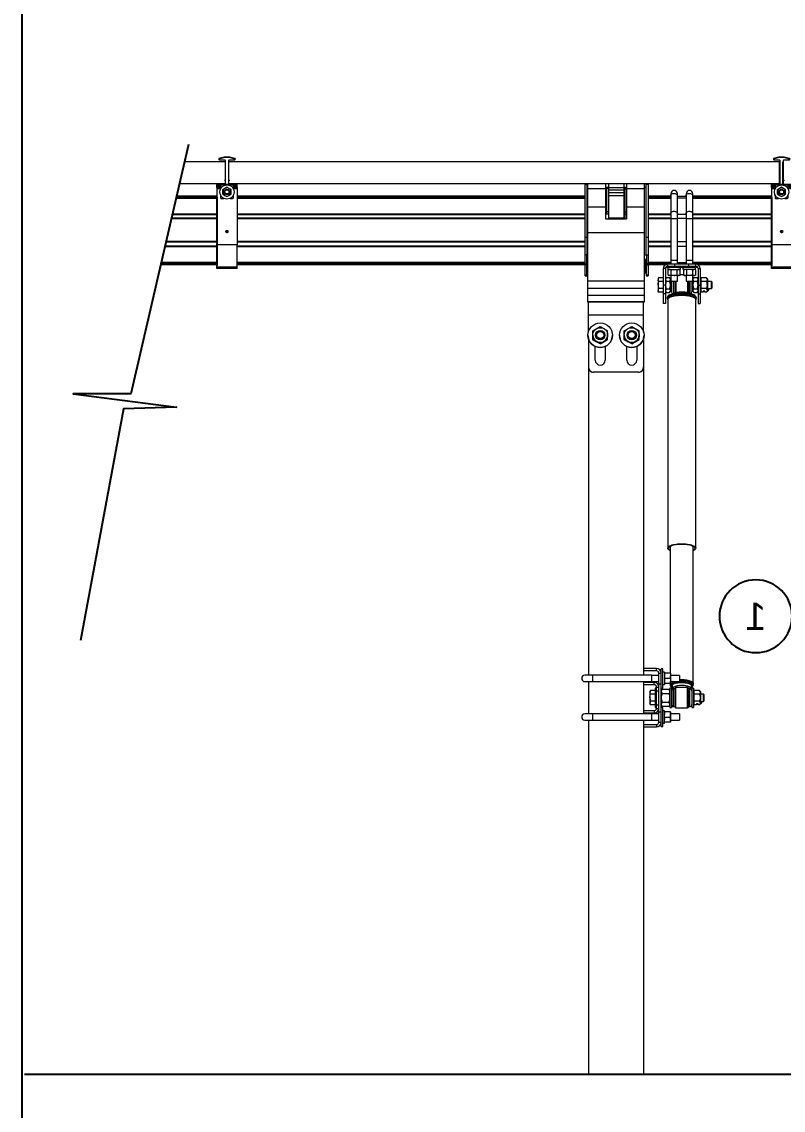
# Model space of a CAD drawing. Header units: feet. Extents: x 0.3 to 98.5, y -18.6 to 31.5.
# Drawn here: x 45.092 to 47.708, y -8.315 to -4.578 of the extents above; entities that cross this region are included whole.
import ezdxf
from ezdxf import colors
from ezdxf.entities.mleader import LeaderData, LeaderLine
from ezdxf.enums import TextEntityAlignment as Align
from ezdxf.math import Vec2, Vec3

# ---------------------------------------------------------------- set-up
doc = ezdxf.new("R2010")
doc.units = ezdxf.units.FT
doc.header["$MEASUREMENT"] = 0
for name, color, linetype in [('ATI CENTER SUPPORT', 7, 'Continuous'), ('DETL-RACK-FADE', 8, 'Continuous'), ('G-ANNO-TEXT', 1, 'Continuous'), ('S-ERTH', 9, 'Continuous')]:
    doc.layers.add(name, color=color, linetype=linetype)
doc.layers.add('G-NPLT', color=67, linetype='Continuous', plot=False)
doc.styles.add('NEI-A', font='arial.ttf')
doc.styles.get("Standard").update_dxf_attribs({"font": 'arial.ttf'})

# ---------------------------------------------------------------- blocks, each defined once
blk = doc.blocks.new('CLAMP')
at = {"color": 3, "linetype": 'Continuous', "lineweight": 15}
for p, q in [((-0.0144, 0.1299), (-0.0144, 0.1287)), ((-0.0048, 0.1326), (-0.0142, 0.1302)), ((-0.0048, 0.1315), (-0.0142, 0.129)), ((-0.0142, 0.1302), (-0.0142, 0.129)), ((-0.0131, 0.1275), (-0.004, 0.1275)), ((-0.0048, 0.1326), (-0.0048, 0.1315)), ((0.0048, 0.1326), (-0.0048, 0.1326)), ((0.0048, 0.1315), (-0.0048, 0.1315)), ((-0.0032, 0.1267), (-0.0032, 0.091)), ((0.0032, 0.1242), (0.0032, 0.1267)), ((0.0032, 0.091), (0.0032, 0.1242)), ((0.004, 0.1275), (0.0131, 0.1275)), ((0.0048, 0.1326), (0.0048, 0.1315)), ((0.0142, 0.1302), (0.0048, 0.1326)), ((0.0142, 0.129), (0.0048, 0.1315)), ((0.0142, 0.1302), (0.0142, 0.129)), ((0.0144, 0.1299), (0.0144, 0.1287)), ((-0.0182, 0.0808), (-0.0182, 0.0839)), ((-0.0182, 0.0782), (-0.0182, 0.0808)), ((-0.0182, 0.0808), (-0.0117, 0.0808)), ((-0.0182, 0.0782), (-0.0182, 0.0778)), ((-0.0182, 0.0782), (-0.0117, 0.0782)), ((-0.0182, 0.0778), (-0.0182, 0.0758)), ((-0.0117, 0.0778), (-0.0182, 0.0778)), ((-0.0117, 0.0828), (-0.0117, 0.0821)), ((-0.0117, 0.0821), (-0.0117, 0.0755)), ((-0.0072, 0.0839), (-0.0102, 0.0837)), ((-0.0102, 0.0839), (-0.0102, 0.0837)), ((-0.0035, 0.0851), (-0.0049, 0.0851)), ((-0.0035, 0.0851), (-0.0049, 0.0851)), ((-0.0049, 0.0848), (-0.0041, 0.0848)), ((-0.0041, 0.0841), (-0.0049, 0.084)), ((-0.0041, 0.0848), (-0.0041, 0.0841)), ((-0.0032, 0.0921), (-0.0037, 0.0916)), ((-0.0037, 0.0916), (-0.0037, 0.0905)), ((-0.0037, 0.0916), (-0.0037, 0.0916)), ((-0.0032, 0.091), (-0.0037, 0.0905)), ((-0.0037, 0.0905), (-0.0032, 0.09)), ((0, 0.0787), (-0.0036, 0.0766)), ((-0.0032, 0.09), (-0.0032, 0.0851)), ((0.0036, 0.0766), (0, 0.0787)), ((0.0032, 0.0921), (0.0037, 0.0916)), ((0.0032, 0.091), (0.0037, 0.0905)), ((0.0037, 0.0905), (0.0032, 0.09)), ((0.0032, 0.0839), (0.0032, 0.09)), ((0.0037, 0.0916), (0.0037, 0.0905)), ((0.0037, 0.0916), (0.0037, 0.0916)), ((0.0102, 0.0837), (0.0072, 0.0839)), ((0.0102, 0.0839), (0.0102, 0.0837)), ((0.0117, 0.0828), (0.0117, 0.0821)), ((0.0117, 0.0755), (0.0117, 0.0821)), ((0.0117, 0.0808), (0.0182, 0.0808)), ((0.0117, 0.0782), (0.0182, 0.0782)), ((0.0182, 0.0778), (0.0117, 0.0778)), ((0.0182, 0.0808), (0.0182, 0.0839)), ((0.0182, 0.0782), (0.0182, 0.0808)), ((0.0182, 0.0782), (0.0182, 0.0778)), ((0.0182, 0.0778), (0.0182, 0.0758)), ((-0.0182, 0.0758), (-0.0182, -0.0236)), ((-0.0117, 0.0758), (-0.0182, 0.0758)), ((-0.0117, 0.0652), (-0.0117, 0.0605)), ((-0.0101, 0.0589), (-0.0056, 0.0589)), ((-0.0036, 0.0766), (-0.0072, 0.0745)), ((-0.0072, 0.0704), (-0.0072, 0.0745)), ((-0.0072, 0.0662), (-0.0072, 0.0704)), ((-0.0072, 0.0662), (-0.0036, 0.0642)), ((-0.0036, 0.0642), (0, 0.0621)), ((0, 0.0621), (0.0036, 0.0642)), ((0.0072, 0.0745), (0.0036, 0.0766)), ((0.0036, 0.0642), (0.0072, 0.0662)), ((0.0056, 0.0589), (0.0101, 0.0589)), ((0.0072, 0.0704), (0.0072, 0.0745)), ((0.0072, 0.0662), (0.0072, 0.0704)), ((0.0182, 0.0758), (0.0117, 0.0758)), ((0.0117, 0.0605), (0.0117, 0.0652)), ((0.0182, 0.0758), (0.0182, -0.0236)), ((0.0182, -0.0236), (-0.0182, -0.0236)), ((-0.0182, -0.0633), (-0.0182, -0.0236)), ((0.0182, -0.0633), (0.0182, -0.0236)), ((0.0182, -0.0633), (-0.0182, -0.0633)), ((-0.0182, -0.0657), (-0.0182, -0.0633)), ((0.0182, -0.0657), (-0.0182, -0.0657)), ((0.0182, -0.0657), (0.0182, -0.0633))]:
    blk.add_line(p, q, dxfattribs=at)
at = {"color": 3}
for p, q in [((-0.0182, 0.0839), (0.0182, 0.0839)), ((-0.0182, 0.0612), (-0.0182, -0.0612))]:
    blk.add_line(p, q, dxfattribs=at)
at = {"color": 3, "linetype": 'Continuous', "lineweight": 15}
for radius in [0.0128, 0.0048, 0.0036]:
    blk.add_circle((0, 0.0704), radius, dxfattribs=at)
at = {"color": 3}
blk.add_circle((0, 0), 0.00147, dxfattribs=at)
at = {"color": 3, "linetype": 'Continuous', "lineweight": 15}
for centre, radius, start, end in [((-0.0141, 0.1299), 0.0003, 104.672, 179.9818), ((-0.0141, 0.1287), 0.0003, 104.672, 179.9818), ((-0.0131, 0.1287), 0.00128, 180.0273, 270.0273), ((-0.004, 0.1267), 0.000799, 0.0273, 90.0273), ((0.004, 0.1267), 0.000799, 89.9727, 179.9727), ((0.0131, 0.1287), 0.00128, 269.9727, 359.9727), ((0.0141, 0.1299), 0.0003, 0.0182, 75.328), ((0.0141, 0.1287), 0.0003, 0.0182, 75.328), ((-0.0103, 0.0829), 0.00139, 133.1103, 183.5333), ((-0.0101, 0.0821), 0.0016, 93.3224, 179.9748), ((-0.0042, 0.0851), 0.00101, 273.3224, 359.9748), ((0, 0.0704), 0.00719, 60, 120), ((0.0101, 0.0821), 0.0016, 0.0252, 86.6776), ((0.0102, 0.0828), 0.00154, 359.0792, 44.4283), ((-0.0101, 0.0605), 0.0016, 180.0273, 270.0273), ((0, 0.0704), 0.00719, 120, 180), ((0, 0.0704), 0.00719, 180, 240), ((0, 0.0704), 0.00719, 240, 300), ((0, 0.0704), 0.00719, 0, 60), ((0, 0.0704), 0.00719, 300, 0), ((0.0101, 0.0605), 0.0016, 269.9727, 359.9727)]:
    blk.add_arc(centre, radius, start, end, dxfattribs=at)
blk.add_ellipse((-0.0042, 0.0859), major_axis=(0, 0.00107), ratio=0.942202, start_param=3.200091, end_param=4.712389, dxfattribs=at)
blk = doc.blocks.new('_TagCircle')
at = {"color": 0, "linetype": 'ByBlock', "lineweight": -2, "transparency": 16777216}
blk.add_circle((0, 0), 0.125, dxfattribs=at)
at = {"color": 0, "transparency": 16777216, "style": 'NEI-A'}
blk.add_attdef('TAGNUMBER', text='', height=0.09375, dxfattribs=at).set_placement((0, -0.046875), align=Align.CENTER)

msp = doc.modelspace()

# ---------------------------------------------------------------- linework, layer by layer
for p, q in [((47.69598, -5.13512), (47.69598, -5.05927)), ((47.708, -5.13512), (47.708, -5.05927))]:
    msp.add_line(p, q)
at = {"color": 5}
for p, q in [((45.76265, -5.18451), (45.62222, -5.18451)), ((45.76265, -5.17871), (45.62356, -5.17871)), ((47.02644, -5.17871), (45.83129, -5.17871)), ((47.02644, -5.18451), (45.83129, -5.18451)), ((47.32161, -5.17871), (47.24354, -5.17871)), ((47.32161, -5.18451), (47.24354, -5.18451)), ((47.66542, -5.17871), (47.3983, -5.17871)), ((47.66542, -5.18451), (47.3983, -5.18451)), ((45.76265, -5.25439), (45.60608, -5.25439)), ((45.76265, -5.24039), (45.60931, -5.24039)), ((47.02644, -5.24039), (45.83129, -5.24039)), ((47.02644, -5.25439), (45.83129, -5.25439)), ((47.32161, -5.24039), (47.24354, -5.24039)), ((47.32161, -5.25439), (47.24354, -5.25439)), ((47.66542, -5.24039), (47.3983, -5.24039)), ((47.66542, -5.25439), (47.3983, -5.25439)), ((45.76265, -5.33342), (45.58783, -5.33342)), ((47.02644, -5.33342), (45.83129, -5.33342)), ((47.32161, -5.33342), (47.24354, -5.33342)), ((47.66542, -5.33342), (47.3983, -5.33342)), ((45.58429, -5.34875), (45.76265, -5.34875)), ((45.83129, -5.34875), (47.02644, -5.34875)), ((47.24354, -5.34875), (47.32161, -5.34875)), ((47.3983, -5.34875), (47.66768, -5.34875)), ((45.57004, -5.41044), (45.76265, -5.41044)), ((45.57138, -5.40464), (45.76265, -5.40464)), ((45.83129, -5.40464), (47.02644, -5.40464)), ((45.83129, -5.41044), (47.02644, -5.41044)), ((47.24354, -5.40464), (47.32161, -5.40464)), ((47.24354, -5.41044), (47.30791, -5.41044)), ((47.3983, -5.40464), (47.66768, -5.40464)), ((47.412, -5.41044), (47.66768, -5.41044))]:
    msp.add_line(p, q, dxfattribs=at)
at = {"color": 7}
msp.add_lwpolyline([(45.66499, -4.99936), (45.46706, -5.85625), (45.26911, -5.85625), (45.62439, -5.90189), (45.44167, -5.90696), (45.29449, -6.70301)], dxfattribs=at)
at = {"color": 8, "linetype": 'Continuous', "lineweight": 15, "flags": 128}
for points in [[(47.32161, -5.17555), (47.3217, -5.17454), (47.32241, -5.17259), (47.32378, -5.17082), (47.32573, -5.16935), (47.32814, -5.16828), (47.33085, -5.16765), (47.33369, -5.16753), (47.33649, -5.1679), (47.33907, -5.16876), (47.34126, -5.17005), (47.34294, -5.17168), (47.34399, -5.17355), (47.34435, -5.17555)], [(47.37433, -5.17555), (47.37442, -5.17454), (47.37513, -5.17259), (47.3765, -5.17082), (47.37845, -5.16935), (47.38086, -5.16828), (47.38357, -5.16765), (47.38641, -5.16753), (47.38921, -5.1679), (47.39179, -5.16876), (47.39399, -5.17005), (47.39566, -5.17168), (47.39671, -5.17355), (47.39707, -5.17555)], [(47.32161, -5.23692), (47.3217, -5.23591), (47.32241, -5.23396), (47.32378, -5.2322), (47.32573, -5.23073), (47.32814, -5.22965), (47.33085, -5.22902), (47.33369, -5.2289), (47.33649, -5.22928), (47.33907, -5.23013), (47.34126, -5.23142), (47.34294, -5.23305), (47.34399, -5.23492), (47.34435, -5.23692)], [(47.37433, -5.23692), (47.37442, -5.23591), (47.37513, -5.23396), (47.3765, -5.2322), (47.37845, -5.23073), (47.38086, -5.22965), (47.38357, -5.22902), (47.38641, -5.2289), (47.38921, -5.22928), (47.39179, -5.23013), (47.39399, -5.23142), (47.39566, -5.23305), (47.39671, -5.23492), (47.39707, -5.23692)], [(47.30984, -5.52601), (47.30992, -5.52521), (47.31059, -5.52342), (47.31192, -5.52166), (47.31389, -5.51996), (47.31647, -5.51835), (47.31964, -5.51684), (47.32334, -5.51545), (47.32752, -5.51421), (47.33214, -5.51314), (47.33712, -5.51223), (47.34241, -5.51152), (47.34792, -5.511), (47.35359, -5.51069), (47.35934, -5.51058), (47.36508, -5.51069), (47.37075, -5.511), (47.37627, -5.51152), (47.38155, -5.51223), (47.38654, -5.51314), (47.39115, -5.51421), (47.39534, -5.51545), (47.39904, -5.51684), (47.4022, -5.51835), (47.40479, -5.51996), (47.40676, -5.52166), (47.40808, -5.52342), (47.40875, -5.52521), (47.40883, -5.52611)], [(47.30984, -5.53001), (47.30992, -5.52921), (47.31059, -5.52742), (47.31192, -5.52566), (47.31389, -5.52396), (47.31647, -5.52235), (47.31964, -5.52084), (47.32334, -5.51946), (47.32752, -5.51822), (47.33214, -5.51714), (47.33712, -5.51623), (47.34241, -5.51552), (47.34792, -5.515), (47.35359, -5.51469), (47.35934, -5.51458), (47.36508, -5.51469), (47.37075, -5.515), (47.37627, -5.51552), (47.38155, -5.51623), (47.38654, -5.51714), (47.39115, -5.51822), (47.39534, -5.51946), (47.39904, -5.52084), (47.4022, -5.52235), (47.40479, -5.52396), (47.40676, -5.52566), (47.40808, -5.52742), (47.40875, -5.52921), (47.40883, -5.53011)], [(47.32018, -6.85594), (47.32051, -6.85434), (47.32151, -6.85276), (47.32316, -6.85124), (47.32542, -6.8498), (47.32827, -6.84846), (47.33165, -6.84725), (47.3355, -6.84619), (47.33976, -6.8453), (47.34435, -6.84459), (47.3492, -6.84407), (47.35423, -6.84376), (47.35934, -6.84365), (47.36445, -6.84376), (47.36947, -6.84407), (47.37432, -6.84459), (47.37892, -6.8453), (47.38318, -6.84619), (47.38703, -6.84725), (47.39041, -6.84846), (47.39325, -6.8498), (47.39552, -6.85124), (47.39716, -6.85276), (47.39816, -6.85434), (47.3985, -6.85588)], [(47.32258, -6.85823), (47.32293, -6.85666), (47.32395, -6.85512), (47.32563, -6.85363), (47.32794, -6.85224), (47.33083, -6.85095), (47.33425, -6.8498), (47.33678, -6.84913)], [(47.32887, -6.86468), (47.32794, -6.86422), (47.32563, -6.86283), (47.32395, -6.86134), (47.32293, -6.8598), (47.32258, -6.85823)], [(47.35168, -6.83989), (47.35423, -6.83976), (47.35934, -6.83965), (47.36445, -6.83976), (47.36947, -6.84007), (47.37432, -6.84059), (47.37892, -6.8413), (47.38318, -6.84219), (47.38703, -6.84325), (47.39041, -6.84446), (47.39325, -6.8458), (47.39552, -6.84724), (47.39716, -6.84876), (47.39816, -6.85034), (47.3985, -6.85194)], [(47.37736, -6.84818), (47.38053, -6.84881), (47.38442, -6.8498), (47.38785, -6.85095), (47.39074, -6.85224), (47.39305, -6.85363), (47.39473, -6.85512), (47.39575, -6.85666), (47.39609, -6.85823), (47.39575, -6.8598), (47.39473, -6.86134), (47.39305, -6.86283), (47.39074, -6.86422), (47.38981, -6.86468)]]:
    msp.add_lwpolyline(points, dxfattribs=at)
at = {"color": 7, "linetype": 'Continuous', "lineweight": 15, "flags": 128}
for points in [[(47.03328, -5.42481), (47.03331, -5.42312), (47.03394, -5.41608), (47.0341, -5.41509), (47.03423, -5.41441), (47.03434, -5.41396), (47.03442, -5.41366), (47.03449, -5.41345), (47.03455, -5.41332), (47.0346, -5.41323), (47.03464, -5.41317), (47.03469, -5.41311), (47.03472, -5.41309), (47.03475, -5.41308), (47.03478, -5.41307), (47.03479, -5.41307)], [(47.23601, -5.41307), (47.23604, -5.41307), (47.23607, -5.41309), (47.23611, -5.41311), (47.23621, -5.41324), (47.23641, -5.41378), (47.23684, -5.41595), (47.23752, -5.42481)], [(47.32265, -5.43047), (47.32013, -5.42916), (47.31748, -5.42866)], [(47.32265, -5.44795), (47.32013, -5.44926), (47.31748, -5.44976)], [(47.32265, -5.43047), (47.32526, -5.4297), (47.33298, -5.42866)], [(47.32265, -5.44795), (47.32526, -5.44872), (47.33298, -5.44976)], [(47.33298, -5.42866), (47.33599, -5.42883), (47.34331, -5.43047)], [(47.33298, -5.44976), (47.33599, -5.4496), (47.34331, -5.44795)], [(47.35364, -5.43047), (47.35112, -5.42916), (47.34847, -5.42866)], [(47.35364, -5.44795), (47.35112, -5.44926), (47.34847, -5.44976)], [(47.36503, -5.43047), (47.36755, -5.42916), (47.3702, -5.42866)], [(47.36503, -5.44795), (47.36755, -5.44926), (47.3702, -5.44976)], [(47.3857, -5.42866), (47.38268, -5.42883), (47.37537, -5.43047)], [(47.3857, -5.44976), (47.38268, -5.4496), (47.37537, -5.44795)], [(47.39603, -5.43047), (47.39341, -5.4297), (47.3857, -5.42866)], [(47.39603, -5.44795), (47.39341, -5.44872), (47.3857, -5.44976)], [(47.39603, -5.43047), (47.39855, -5.42916), (47.4012, -5.42866)], [(47.39603, -5.44795), (47.39855, -5.44926), (47.4012, -5.44976)], [(47.27984, -5.47015), (47.27848, -5.46717), (47.27796, -5.46407)], [(47.27796, -5.48232), (47.27806, -5.47962), (47.27984, -5.47015)], [(47.27984, -5.50666), (47.27848, -5.50368), (47.27796, -5.50057)], [(47.40877, -5.5261), (47.40882, -5.52559), (47.40837, -5.52358), (47.4074, -5.52171), (47.4059, -5.51992), (47.40379, -5.51817), (47.40108, -5.51651), (47.39784, -5.51499), (47.39417, -5.51363), (47.39009, -5.51243), (47.38567, -5.5114), (47.38094, -5.51054), (47.37596, -5.50986), (47.37078, -5.50936), (47.36547, -5.50905), (47.36009, -5.50893), (47.3547, -5.509), (47.34937, -5.50926), (47.34416, -5.5097), (47.33913, -5.51033), (47.33434, -5.51114), (47.32985, -5.51211), (47.32569, -5.51325), (47.32193, -5.51455), (47.31859, -5.516), (47.3157, -5.51762), (47.31331, -5.51942), (47.31146, -5.52144), (47.31041, -5.52332), (47.3099, -5.52523), (47.30991, -5.52596)], [(47.31117, -5.5324), (47.31136, -5.53106), (47.3122, -5.52929), (47.31371, -5.52756), (47.31585, -5.5259), (47.31861, -5.52433), (47.32193, -5.52288), (47.32579, -5.52156), (47.33011, -5.52039), (47.33484, -5.51939), (47.33992, -5.51857), (47.34527, -5.51794), (47.35082, -5.51752), (47.35648, -5.51731), (47.36219, -5.51731), (47.36786, -5.51752), (47.37341, -5.51794), (47.37876, -5.51857), (47.38383, -5.51939), (47.38857, -5.52039), (47.39289, -5.52156), (47.39674, -5.52288), (47.40007, -5.52433), (47.40283, -5.5259), (47.40497, -5.52756), (47.40647, -5.52929), (47.40732, -5.53106), (47.40751, -5.5324)], [(47.33002, -5.51197), (47.33037, -5.51168), (47.33239, -5.51037), (47.33501, -5.50916), (47.33817, -5.50809), (47.34181, -5.50718), (47.34584, -5.50645), (47.35016, -5.50592), (47.3547, -5.50559), (47.35934, -5.50548), (47.36398, -5.50559), (47.36851, -5.50592), (47.37284, -5.50645), (47.37687, -5.50718), (47.38051, -5.50809), (47.38367, -5.50916), (47.38629, -5.51037), (47.38831, -5.51168), (47.38883, -5.51213)], [(47.07931, -5.68411), (47.07356, -5.68081), (47.06729, -5.6772), (47.06652, -5.67676)], [(47.18769, -5.68411), (47.18194, -5.68081), (47.17567, -5.6772), (47.1749, -5.67676)], [(47.32018, -6.3945), (47.31715, -6.393), (47.3147, -6.39138), (47.31287, -6.38968), (47.3117, -6.38793), (47.31119, -6.38614), (47.31136, -6.38435), (47.3122, -6.38258), (47.31371, -6.38086), (47.31585, -6.3792), (47.31861, -6.37763), (47.32193, -6.37617), (47.32579, -6.37485), (47.33011, -6.37368), (47.33484, -6.37268), (47.33992, -6.37186), (47.34527, -6.37124), (47.35082, -6.37082), (47.35648, -6.37061), (47.36219, -6.37061), (47.36786, -6.37082), (47.37341, -6.37124), (47.37876, -6.37186), (47.38383, -6.37268), (47.38857, -6.37368), (47.39289, -6.37485), (47.39674, -6.37617), (47.40007, -6.37763), (47.40283, -6.3792), (47.40497, -6.38086), (47.40647, -6.38258), (47.40732, -6.38435), (47.40749, -6.38614), (47.40698, -6.38793), (47.4058, -6.38968), (47.40398, -6.39138), (47.40152, -6.393), (47.3985, -6.3945)], [(47.32018, -6.39275), (47.31891, -6.39201), (47.31675, -6.39041), (47.31522, -6.38873), (47.31437, -6.387), (47.3142, -6.38526), (47.31471, -6.38352), (47.3159, -6.38182), (47.31775, -6.38017), (47.32023, -6.37861), (47.3233, -6.37716), (47.32692, -6.37583), (47.33103, -6.37466), (47.33556, -6.37365), (47.34046, -6.37282), (47.34565, -6.37219), (47.35104, -6.37177), (47.35656, -6.37155), (47.36212, -6.37155), (47.36764, -6.37177), (47.37303, -6.37219), (47.37821, -6.37282), (47.38311, -6.37365), (47.38765, -6.37466), (47.39176, -6.37583), (47.39538, -6.37716), (47.39845, -6.37861), (47.40092, -6.38017), (47.40277, -6.38182), (47.40396, -6.38352), (47.40447, -6.38526), (47.4043, -6.387), (47.40345, -6.38873), (47.40193, -6.39041), (47.39976, -6.39201), (47.3985, -6.39275)], [(47.30169, -6.81506), (47.30038, -6.81942), (47.29988, -6.82401)], [(47.30169, -6.83295), (47.30038, -6.83731), (47.29988, -6.8419)], [(47.31917, -6.81506), (47.32048, -6.81942), (47.32098, -6.82401)], [(47.31917, -6.83295), (47.32048, -6.83731), (47.32098, -6.8419)], [(47.35168, -6.8376), (47.35423, -6.83747), (47.35934, -6.83736), (47.36445, -6.83747), (47.36947, -6.83778), (47.37432, -6.8383), (47.37892, -6.83901), (47.38318, -6.8399), (47.38703, -6.84096), (47.39041, -6.84217), (47.39325, -6.84351), (47.39552, -6.84495), (47.39716, -6.84647), (47.39816, -6.84805), (47.3985, -6.84965)], [(47.39848, -6.85185), (47.39821, -6.85008), (47.39739, -6.84836), (47.39608, -6.84676), (47.39418, -6.8452), (47.39166, -6.84372), (47.38862, -6.84238), (47.38517, -6.84122), (47.38135, -6.84023), (47.37721, -6.83942), (47.37282, -6.83878), (47.36823, -6.83833), (47.36351, -6.83807), (47.35873, -6.838), (47.35396, -6.83812), (47.35168, -6.83827)], [(47.32018, -6.85594), (47.32031, -6.85722), (47.32097, -6.85899), (47.32212, -6.86062), (47.32382, -6.86219), (47.32615, -6.86371), (47.32904, -6.8651), (47.32914, -6.86514)], [(47.32319, -6.85823), (47.32352, -6.85669), (47.32453, -6.85517), (47.32618, -6.85371), (47.32845, -6.85234), (47.3313, -6.85107), (47.33466, -6.84994), (47.33849, -6.84896), (47.34271, -6.84816), (47.34723, -6.84754), (47.35198, -6.84712), (47.35687, -6.84691), (47.3618, -6.84691), (47.36669, -6.84712), (47.37144, -6.84754), (47.37597, -6.84816), (47.38019, -6.84896), (47.38401, -6.84994), (47.38738, -6.85107), (47.39023, -6.85234), (47.3925, -6.85371), (47.39415, -6.85517), (47.39515, -6.85669), (47.39549, -6.85823), (47.39515, -6.85978), (47.39415, -6.86129), (47.3925, -6.86275), (47.39023, -6.86413), (47.3901, -6.86419)], [(47.32858, -6.86419), (47.32845, -6.86413), (47.32618, -6.86275), (47.32453, -6.86129), (47.32352, -6.85978), (47.32319, -6.85823)], [(47.39306, -6.85823), (47.39271, -6.85672), (47.39169, -6.85525), (47.39001, -6.85383), (47.3877, -6.85251), (47.38482, -6.8513), (47.38142, -6.85023), (47.37757, -6.84933), (47.37334, -6.8486), (47.36884, -6.84808), (47.36414, -6.84776), (47.35934, -6.84765), (47.35454, -6.84776), (47.34984, -6.84808), (47.34533, -6.8486), (47.34111, -6.84933), (47.33726, -6.85023), (47.33386, -6.8513), (47.33097, -6.85251), (47.32867, -6.85383), (47.32699, -6.85525), (47.32596, -6.85672), (47.32562, -6.85823), (47.32596, -6.85974), (47.32619, -6.86017)], [(47.38838, -6.86623), (47.38804, -6.86484), (47.38703, -6.86348), (47.38537, -6.86219), (47.3831, -6.86099), (47.38027, -6.85991), (47.37695, -6.85898), (47.37321, -6.85823), (47.36916, -6.85765), (47.36487, -6.85729), (47.36045, -6.85713), (47.35601, -6.85718), (47.35164, -6.85744), (47.34746, -6.85792), (47.34355, -6.85858), (47.34001, -6.85943), (47.33693, -6.86043), (47.33437, -6.86158), (47.3324, -6.86283), (47.33106, -6.86416), (47.33038, -6.86554), (47.33038, -6.86693), (47.33106, -6.86831), (47.33123, -6.86853)], [(47.38745, -6.86853), (47.38804, -6.86763), (47.38838, -6.86623)], [(47.38956, -6.86509), (47.39134, -6.86433), (47.39393, -6.86285), (47.39605, -6.86115), (47.39742, -6.85948), (47.39822, -6.85775), (47.3985, -6.85597), (47.39848, -6.85585)], [(47.39249, -6.86017), (47.39271, -6.85974), (47.39306, -6.85823)], [(47.25191, -6.88702), (47.25054, -6.88404), (47.25002, -6.88093)], [(47.25002, -6.89919), (47.25012, -6.89649), (47.25191, -6.88702)], [(47.25191, -6.92352), (47.25054, -6.92054), (47.25002, -6.91744)], [(47.30169, -6.96542), (47.30038, -6.96106), (47.29988, -6.95647)], [(47.30169, -6.98331), (47.30038, -6.97895), (47.29988, -6.97437)], [(47.31917, -6.96542), (47.32048, -6.96106), (47.32098, -6.95647)], [(47.31917, -6.98331), (47.32048, -6.97895), (47.32098, -6.97437)]]:
    msp.add_lwpolyline(points, dxfattribs=at)
at = {"color": 7, "linetype": 'Continuous', "lineweight": 15}
for centre, radius in [((47.07931, -5.65461), 0.04215), ((47.07931, -5.65434), 0.02558), ((47.07931, -5.65434), 0.01602), ((47.07931, -5.65417), 0.01546), ((47.07931, -5.65414), 0.01204), ((47.18769, -5.65461), 0.04215), ((47.18769, -5.65434), 0.02558), ((47.18769, -5.65434), 0.01602), ((47.18769, -5.65417), 0.01546), ((47.18769, -5.65414), 0.01204)]:
    msp.add_circle(centre, radius, dxfattribs=at)
for centre, radius, start, end in [((47.33298, -5.16869), 0.01137, 0, 180), ((47.3857, -5.16869), 0.01137, 0, 180), ((47.03465, -5.39871), 0.0014, 81.94835, 168.58586), ((47.03448, -5.40755), 0.00121, 187.52176, 262.78092), ((47.23615, -5.39871), 0.0014, 11.41414, 98.05165), ((47.23631, -5.40755), 0.00121, 277.21908, 352.47824), ((47.31129, -5.42587), 0.0158, 90, 180), ((47.31129, -5.42587), 0.0079, 90, 180), ((47.40738, -5.42587), 0.0158, 0, 90), ((47.40738, -5.42587), 0.0079, 0, 90), ((47.03479, -5.44185), 0.00151, 90, 180), ((47.23601, -5.44185), 0.00151, 0, 90), ((47.31774, -5.43769), 0.00903, 91.63588, 126.90758), ((47.31774, -5.44073), 0.00903, 233.08955, 268.36476), ((47.34873, -5.43769), 0.00903, 91.63765, 126.90893), ((47.34873, -5.44073), 0.00903, 233.0882, 268.36298), ((47.36994, -5.43769), 0.00903, 53.08747, 88.36595), ((47.36994, -5.44073), 0.00903, 271.63342, 306.9154), ((47.40094, -5.43769), 0.00903, 53.08747, 88.36595), ((47.40094, -5.44073), 0.00903, 271.63342, 306.9154), ((47.28955, -5.46433), 0.0116, 146.87221, 178.74288), ((47.32243, -5.48167), 0.04448, 180.83798, 196.75001), ((47.31395, -5.46414), 0.01061, 135.34531, 174.34434), ((47.31264, -5.46266), 0.00926, 182.6703, 227.64082), ((47.33487, -5.48295), 0.03148, 154.71411, 178.85779), ((47.33566, -5.48151), 0.03228, 181.44303, 204.98507), ((47.31032, -5.46414), 0.01061, 5.65566, 44.65469), ((47.31163, -5.46266), 0.00926, 312.35918, 357.3297), ((47.2894, -5.48295), 0.03148, 1.14221, 25.28589), ((47.28861, -5.48151), 0.03228, 335.01493, 358.55697), ((47.40836, -5.46414), 0.01061, 135.34849, 174.33453), ((47.40707, -5.46265), 0.00928, 182.73018, 227.58757), ((47.42927, -5.48295), 0.03148, 154.71155, 178.85652), ((47.43006, -5.48151), 0.03228, 181.44503, 204.9869), ((47.40472, -5.46414), 0.01061, 5.66547, 44.65151), ((47.40601, -5.46265), 0.00928, 312.41243, 357.26982), ((47.38381, -5.48295), 0.03148, 1.14348, 25.28845), ((47.38301, -5.48151), 0.03228, 335.0131, 358.55497), ((47.43908, -5.46494), 0.00843, 5.88439, 55.52288), ((47.43851, -5.46287), 0.00903, 306.22381, 352.36986), ((47.42221, -5.4832), 0.02527, 1.9923, 31.08194), ((47.42245, -5.48152), 0.02502, 328.77286, 358.15318), ((47.28955, -5.50083), 0.0116, 146.87221, 178.74288), ((47.31395, -5.5026), 0.01061, 135.34583, 174.34382), ((47.31264, -5.50112), 0.00926, 182.6707, 227.63965), ((47.31612, -5.53047), 0.00623, 175.29602, 217.32517), ((47.31032, -5.5026), 0.01061, 5.65618, 44.65417), ((47.31163, -5.50112), 0.00926, 312.36035, 357.3293), ((47.33148, -5.50575), 0.00723, 180, 247.66491), ((47.3872, -5.50575), 0.00723, 292.20971, 0), ((47.40836, -5.5026), 0.01061, 135.34901, 174.33402), ((47.40707, -5.50111), 0.00928, 182.73057, 227.5864), ((47.40256, -5.53048), 0.00623, 322.62911, 3.4146), ((47.40472, -5.5026), 0.01061, 5.66598, 44.65099), ((47.40601, -5.50111), 0.00928, 312.4136, 357.26943), ((47.43908, -5.50144), 0.00843, 5.88439, 55.52288), ((47.43851, -5.49937), 0.00903, 306.22381, 352.36986), ((47.44746, -5.49726), 0.00476, 269.95257, 3.9627), ((47.44746, -5.49726), 0.00101, 269.78567, 3.79415), ((47.07931, -5.65466), 0.04215, 180.00046, 270.00138), ((47.07931, -5.65493), 0.04214, 179.99965, 195.0474), ((47.07931, -5.65498), 0.04214, 179.99965, 195.0474), ((47.07931, -5.65435), 0.02558, 179.99964, 240.00219), ((49.2579, -1.88245), 4.38166, 239.79841, 239.99171), ((47.07931, -5.65435), 0.02558, 240.00053, 299.99947), ((47.07931, -5.65466), 0.04215, 269.99885, 359.9993), ((44.94799, -1.96178), 4.28932, 299.79448, 299.99153), ((47.07931, -5.65435), 0.02558, 299.99781, 0.00036), ((44.95086, -1.96893), 4.2817, 300.00603, 300.20385), ((47.18769, -5.65466), 0.04215, 180.00185, 359.99855), ((47.18769, -5.65435), 0.02558, 180.00127, 240.00056), ((49.36628, -1.88245), 4.38166, 239.79841, 239.99171), ((47.18769, -5.65435), 0.02558, 240.00125, 299.99875), ((45.00288, -1.86872), 4.39666, 299.79688, 299.98912), ((47.18769, -5.65435), 0.02558, 299.99944, 359.99873), ((45.03278, -1.92329), 4.33445, 300.00723, 300.20265), ((47.1877, -5.65493), 0.04214, 344.9526, 0.00035), ((47.1877, -5.65498), 0.04214, 344.9526, 0.00035), ((47.07931, -5.74), 0.01707, 180.00242, 359.99758), ((47.18769, -5.74), 0.01707, 180.0013, 359.9987), ((47.05667, -5.76356), 0.01806, 180.00049, 270.00058), ((47.05667, -5.76372), 0.01806, 180.00085, 270.00023), ((47.21033, -5.76356), 0.01806, 269.99798, 359.99951), ((47.21033, -5.76372), 0.01806, 269.99834, 359.99915), ((47.27281, -6.81479), 0.0158, 0, 90), ((47.02654, -6.83295), 0.01084, 90, 270), ((47.27281, -6.81479), 0.0079, 0, 90), ((47.32425, -6.82374), 0.02437, 180.62031, 202.20668), ((47.29661, -6.82374), 0.02437, 337.79332, 359.37969), ((47.26162, -6.88119), 0.0116, 146.87276, 178.74278), ((47.26491, -6.86272), 0.0158, 0, 90), ((47.26491, -6.86272), 0.0079, 0, 90), ((47.30037, -6.87821), 0.01182, 133.57754, 174.28019), ((47.32425, -6.84164), 0.02437, 180.62034, 202.20665), ((47.30724, -6.87821), 0.01182, 5.72507, 46.4172), ((47.29661, -6.84164), 0.02437, 337.79335, 359.37966), ((47.33233, -6.85602), 0.0134, 111.45286, 147.95887), ((47.33031, -6.85397), 0.01154, 115.456, 143.96967), ((47.33148, -6.87575), 0.00723, 90, 180), ((47.33899, -6.86689), 0.00241, 90, 180), ((47.35946, -6.9513), 0.10466, 80.15239, 102.51917), ((47.37969, -6.86689), 0.00241, 0, 90), ((47.3872, -6.87575), 0.00723, 0, 90), ((47.41556, -6.8818), 0.00843, 5.89946, 55.5134), ((47.2945, -6.89853), 0.04448, 180.83803, 196.75004), ((47.26162, -6.91769), 0.0116, 146.87252, 178.74286), ((47.29914, -6.87646), 0.01055, 183.14478, 228.99749), ((47.32332, -6.89985), 0.03471, 153.60486, 178.90193), ((47.32456, -6.89821), 0.03597, 181.54598, 205.94719), ((47.30847, -6.87646), 0.01055, 311.00251, 356.85522), ((47.2843, -6.89985), 0.03471, 1.09807, 26.39514), ((47.28305, -6.89821), 0.03597, 334.05281, 358.45402), ((47.415, -6.87973), 0.00903, 306.22819, 352.35895), ((47.3987, -6.90006), 0.02527, 1.99429, 31.08379), ((47.39893, -6.89837), 0.02504, 328.77688, 358.1451), ((47.41556, -6.9183), 0.00843, 5.8993, 55.5138), ((47.26491, -6.93565), 0.0079, 270, 0), ((47.26491, -6.93565), 0.0158, 270, 0), ((47.30037, -6.92251), 0.01182, 133.57721, 174.28052), ((47.29914, -6.92076), 0.01055, 183.14469, 228.99775), ((47.32425, -6.95673), 0.02437, 157.79335, 179.37966), ((47.30724, -6.92252), 0.01182, 5.72474, 46.41753), ((47.30847, -6.92076), 0.01055, 311.00225, 356.85531), ((47.29661, -6.95673), 0.02437, 0.62034, 22.20665), ((47.33148, -6.92262), 0.00723, 180, 270), ((47.33899, -6.93148), 0.00241, 180, 270), ((47.37969, -6.93148), 0.00241, 270, 0), ((47.3872, -6.92262), 0.00723, 270, 0), ((47.415, -6.91624), 0.00903, 306.22804, 352.3591), ((47.42395, -6.91412), 0.00476, 269.95703, 3.96367), ((47.42395, -6.91412), 0.00101, 269.80663, 3.79731), ((47.02654, -6.96542), 0.01084, 90, 270), ((47.27281, -6.98358), 0.0158, 270, 0), ((47.27281, -6.98358), 0.0079, 270, 0), ((47.32425, -6.97463), 0.02437, 157.79335, 179.37966), ((47.29661, -6.97463), 0.02437, 0.62034, 22.20665)]:
    msp.add_arc(centre, radius, start, end, dxfattribs=at)
at = {"color": 8, "linetype": 'Continuous', "lineweight": 15}
for centre, radius, start, end in [((47.451, -5.50648), 0.00963, 82.74606, 105.25472), ((47.33534, -6.86213), 0.01915, 103.93601, 138.5832), ((47.42749, -6.92334), 0.00962, 82.74036, 105.26042)]:
    msp.add_arc(centre, radius, start, end, dxfattribs=at)
at = {"layer": 'ATI CENTER SUPPORT', "color": 1, "linetype": 'Continuous', "lineweight": 15}
for p, q in [((45.79107, -5.05927), (45.65115, -5.05927)), ((47.69598, -5.05927), (45.80299, -5.05927)), ((45.79107, -5.13512), (45.63363, -5.13512)), ((47.69598, -5.13512), (45.80299, -5.13512))]:
    msp.add_line(p, q, dxfattribs=at)
at = {"layer": 'DETL-RACK-FADE', "linetype": 'Continuous', "lineweight": 15}
for p, q in [((47.03328, -5.13736), (47.02726, -5.13736)), ((47.02726, -5.45046), (47.02726, -5.13736)), ((47.03328, -5.13736), (47.03328, -5.37901)), ((47.03717, -5.14747), (47.03328, -5.14747)), ((47.03717, -5.54078), (47.03717, -5.13512)), ((47.03717, -5.15106), (47.09738, -5.15106)), ((47.09738, -5.15238), (47.03717, -5.15238)), ((47.09738, -5.13512), (47.09738, -5.25477)), ((47.1074, -5.14747), (47.09738, -5.14747)), ((47.1074, -5.15057), (47.10138, -5.15057)), ((47.10138, -5.15057), (47.10138, -5.23867)), ((47.1074, -5.14747), (47.1074, -5.25477)), ((47.10891, -5.25477), (47.10891, -5.13512)), ((47.10891, -5.14698), (47.16189, -5.14698)), ((47.10891, -5.15581), (47.16189, -5.15581)), ((47.16189, -5.25477), (47.16189, -5.13512)), ((47.16963, -5.14747), (47.1634, -5.14747)), ((47.1634, -5.14747), (47.1634, -5.25477)), ((47.1634, -5.15057), (47.16942, -5.15057)), ((47.16942, -5.15057), (47.16942, -5.23867)), ((47.16963, -5.13512), (47.16963, -5.25477)), ((47.16963, -5.15106), (47.22984, -5.15106)), ((47.22984, -5.15238), (47.16963, -5.15238)), ((47.22984, -5.13512), (47.22984, -5.54078)), ((47.23752, -5.14747), (47.22984, -5.14747)), ((47.24354, -5.13736), (47.23752, -5.13736)), ((47.23752, -5.37901), (47.23752, -5.13736)), ((47.24354, -5.13736), (47.24354, -5.45046)), ((47.10891, -5.17871), (47.1074, -5.17871)), ((47.10891, -5.18451), (47.1074, -5.18451)), ((47.10891, -5.1644), (47.16189, -5.1644)), ((47.10891, -5.17517), (47.16189, -5.17517)), ((47.1634, -5.17871), (47.16189, -5.17871)), ((47.1634, -5.18451), (47.16189, -5.18451)), ((47.32161, -5.16869), (47.32161, -5.41007)), ((47.34435, -5.41007), (47.34435, -5.16869)), ((47.37433, -5.17871), (47.34435, -5.17871)), ((47.37433, -5.18451), (47.34435, -5.18451)), ((47.37433, -5.16869), (47.37433, -5.41007)), ((47.39707, -5.41007), (47.39707, -5.16869)), ((47.03717, -5.21337), (47.09738, -5.21337)), ((47.1074, -5.23096), (47.10138, -5.23096)), ((47.1634, -5.23096), (47.16942, -5.23096)), ((47.16963, -5.21337), (47.22984, -5.21337)), ((47.09738, -5.25477), (47.16963, -5.25477)), ((47.1074, -5.23867), (47.10138, -5.23867)), ((47.10891, -5.24039), (47.1074, -5.24039)), ((47.10891, -5.25439), (47.1074, -5.25439)), ((47.10891, -5.25166), (47.16189, -5.25166)), ((47.10891, -5.25345), (47.16189, -5.25345)), ((47.1634, -5.24039), (47.16189, -5.24039)), ((47.1634, -5.25439), (47.16189, -5.25439)), ((47.1634, -5.23867), (47.16942, -5.23867)), ((47.32161, -5.25347), (47.34435, -5.25347)), ((47.37433, -5.24039), (47.34435, -5.24039)), ((47.37433, -5.25439), (47.34435, -5.25439)), ((47.37433, -5.25347), (47.39707, -5.25347)), ((47.03717, -5.30234), (47.22984, -5.30234)), ((47.03328, -5.31931), (47.02726, -5.31931)), ((47.24354, -5.31931), (47.23752, -5.31931)), ((47.37433, -5.33342), (47.34435, -5.33342)), ((47.03717, -5.37901), (47.02726, -5.37901)), ((47.03208, -5.37901), (47.03208, -5.40844)), ((47.22984, -5.37901), (47.24354, -5.37901)), ((47.23872, -5.37901), (47.23872, -5.40844)), ((47.34435, -5.34875), (47.37433, -5.34875)), ((47.02726, -5.40844), (47.03208, -5.40844)), ((47.03717, -5.41307), (47.02726, -5.41307)), ((47.03717, -5.39462), (47.03208, -5.39462)), ((47.03717, -5.3952), (47.03208, -5.3952)), ((47.03328, -5.39844), (47.03328, -5.40771)), ((47.03433, -5.40875), (47.03717, -5.40875)), ((47.03479, -5.41307), (47.03479, -5.44034)), ((47.03717, -5.39733), (47.03485, -5.39733)), ((47.03485, -5.40875), (47.03485, -5.39733)), ((47.23872, -5.39462), (47.22984, -5.39462)), ((47.23872, -5.3952), (47.22984, -5.3952)), ((47.22984, -5.39733), (47.23595, -5.39733)), ((47.22984, -5.40875), (47.23647, -5.40875)), ((47.22984, -5.41307), (47.24354, -5.41307)), ((47.23595, -5.40875), (47.23595, -5.39733)), ((47.23601, -5.44034), (47.23601, -5.41307)), ((47.23752, -5.39844), (47.23752, -5.40771)), ((47.23872, -5.40844), (47.24354, -5.40844)), ((47.31129, -5.41797), (47.31129, -5.41007)), ((47.31129, -5.41007), (47.40738, -5.41007)), ((47.31129, -5.41797), (47.40738, -5.41797)), ((47.32161, -5.39682), (47.34435, -5.39682)), ((47.33525, -5.41797), (47.33525, -5.41007)), ((47.34435, -5.40464), (47.37433, -5.40464)), ((47.35858, -5.42264), (47.35858, -5.41797)), ((47.3601, -5.41797), (47.3601, -5.42264)), ((47.37433, -5.39682), (47.39707, -5.39682)), ((47.38342, -5.41797), (47.38342, -5.41007)), ((47.40738, -5.41797), (47.40738, -5.41007)), ((47.03328, -5.44838), (47.02726, -5.44838)), ((47.02726, -5.45046), (47.03328, -5.45046)), ((47.03328, -5.45046), (47.03328, -5.42481)), ((47.03479, -5.44034), (47.03717, -5.44034)), ((47.22984, -5.44034), (47.23601, -5.44034)), ((47.23752, -5.42481), (47.23752, -5.45046)), ((47.24354, -5.44838), (47.23752, -5.44838)), ((47.23752, -5.45046), (47.24354, -5.45046)), ((47.30339, -5.42587), (47.29549, -5.42587)), ((47.29549, -5.42587), (47.29549, -5.54517)), ((47.30339, -5.42587), (47.30339, -5.54517)), ((47.30738, -5.41901), (47.30738, -5.42264)), ((47.35858, -5.42264), (47.30738, -5.42264)), ((47.31205, -5.42264), (47.31205, -5.42866)), ((47.31205, -5.42866), (47.35384, -5.42866)), ((47.31508, -5.42866), (47.31231, -5.43047)), ((47.31231, -5.44795), (47.31231, -5.43047)), ((47.31231, -5.44795), (47.31508, -5.44976)), ((47.35087, -5.44976), (47.31508, -5.44976)), ((47.32161, -5.44976), (47.32161, -5.46908)), ((47.32265, -5.44795), (47.32265, -5.43047)), ((47.34331, -5.44795), (47.34331, -5.43047)), ((47.34435, -5.46908), (47.34435, -5.44976)), ((47.35364, -5.43047), (47.35087, -5.42866)), ((47.35087, -5.44976), (47.35364, -5.44795)), ((47.35364, -5.44795), (47.35364, -5.43047)), ((47.36503, -5.44762), (47.35364, -5.44762)), ((47.35384, -5.42264), (47.35384, -5.42866)), ((47.4113, -5.42264), (47.3601, -5.42264)), ((47.36483, -5.42866), (47.36483, -5.42264)), ((47.40663, -5.42866), (47.36483, -5.42866)), ((47.3678, -5.42866), (47.36503, -5.43047)), ((47.36503, -5.43047), (47.36503, -5.44795)), ((47.36503, -5.44795), (47.3678, -5.44976)), ((47.40359, -5.44976), (47.3678, -5.44976)), ((47.37433, -5.44976), (47.37433, -5.46908)), ((47.37537, -5.43047), (47.37537, -5.44795)), ((47.39603, -5.43047), (47.39603, -5.44795)), ((47.39707, -5.46908), (47.39707, -5.44976)), ((47.40636, -5.43047), (47.40359, -5.42866)), ((47.40359, -5.44976), (47.40636, -5.44795)), ((47.40636, -5.43047), (47.40636, -5.44795)), ((47.40663, -5.42866), (47.40663, -5.42264)), ((47.4113, -5.42264), (47.4113, -5.41901)), ((47.41528, -5.42587), (47.42318, -5.42587)), ((47.41528, -5.42587), (47.41528, -5.54517)), ((47.42318, -5.42587), (47.42318, -5.54517)), ((47.03717, -5.46795), (47.22984, -5.46795)), ((47.03717, -5.49318), (47.22984, -5.49318)), ((47.27984, -5.45799), (47.27796, -5.46125)), ((47.27796, -5.46125), (47.27796, -5.5034)), ((47.29549, -5.45799), (47.27984, -5.45799)), ((47.29549, -5.47015), (47.27984, -5.47015)), ((47.30339, -5.48232), (47.29549, -5.48232)), ((47.3064, -5.45668), (47.30339, -5.46012)), ((47.3064, -5.45668), (47.31787, -5.45668)), ((47.3064, -5.4695), (47.31787, -5.4695)), ((47.32088, -5.46012), (47.31787, -5.45668)), ((47.32088, -5.46012), (47.32088, -5.50453)), ((47.32369, -5.46992), (47.32088, -5.46992)), ((47.32161, -5.46908), (47.34435, -5.46908)), ((47.32369, -5.46908), (47.32369, -5.49793)), ((47.32425, -5.46908), (47.32425, -5.50575)), ((47.33148, -5.46908), (47.33148, -5.5109)), ((47.33658, -5.46908), (47.33658, -5.50859)), ((47.33899, -5.46908), (47.33899, -5.50786)), ((47.37433, -5.46908), (47.39707, -5.46908)), ((47.37969, -5.46908), (47.37969, -5.50786)), ((47.38209, -5.46908), (47.38209, -5.50859)), ((47.3872, -5.46908), (47.3872, -5.5109)), ((47.39442, -5.46908), (47.39442, -5.50575)), ((47.39499, -5.46908), (47.39499, -5.49793)), ((47.3978, -5.46992), (47.39499, -5.46992)), ((47.40081, -5.45668), (47.3978, -5.46012)), ((47.3978, -5.50453), (47.3978, -5.46012)), ((47.40081, -5.45668), (47.41227, -5.45668)), ((47.40081, -5.4695), (47.41227, -5.4695)), ((47.41528, -5.46012), (47.41227, -5.45668)), ((47.41528, -5.48232), (47.42318, -5.48232)), ((47.42439, -5.46125), (47.42318, -5.46125)), ((47.42439, -5.45799), (47.42439, -5.50666)), ((47.44385, -5.45799), (47.42439, -5.45799)), ((47.44385, -5.47015), (47.42439, -5.47015)), ((47.44746, -5.46125), (47.44385, -5.45799)), ((47.44746, -5.46125), (47.44746, -5.5034)), ((47.46152, -5.46992), (47.44746, -5.46992)), ((47.46409, -5.47249), (47.46152, -5.46992)), ((47.46152, -5.49473), (47.46152, -5.46992)), ((47.46152, -5.49473), (47.46409, -5.49216)), ((47.46409, -5.49216), (47.46409, -5.47249)), ((47.03717, -5.51706), (47.22984, -5.51706)), ((47.27796, -5.5034), (47.27984, -5.50666)), ((47.29549, -5.49449), (47.27984, -5.49449)), ((47.29549, -5.50666), (47.27984, -5.50666)), ((47.30339, -5.51243), (47.29549, -5.51243)), ((47.30339, -5.50453), (47.3064, -5.50796)), ((47.3064, -5.49514), (47.31787, -5.49514)), ((47.3064, -5.50796), (47.31787, -5.50796)), ((47.30984, -5.52611), (47.30984, -5.52601)), ((47.30984, -5.52611), (47.30984, -5.53012)), ((47.30984, -5.53012), (47.30984, -5.53001)), ((47.31787, -5.50796), (47.32088, -5.50453)), ((47.32088, -5.49473), (47.32369, -5.49473)), ((47.32369, -5.49793), (47.32425, -5.49793)), ((47.39442, -5.49793), (47.39499, -5.49793)), ((47.39499, -5.49473), (47.3978, -5.49473)), ((47.3978, -5.50453), (47.40081, -5.50796)), ((47.40081, -5.49514), (47.41227, -5.49514)), ((47.40081, -5.50796), (47.41227, -5.50796)), ((47.40883, -5.53012), (47.40883, -5.52611)), ((47.41227, -5.50796), (47.41528, -5.50453)), ((47.41528, -5.51243), (47.42318, -5.51243)), ((47.42318, -5.5034), (47.42439, -5.5034)), ((47.44385, -5.49449), (47.42439, -5.49449)), ((47.43306, -5.50666), (47.42439, -5.50666)), ((47.43908, -5.50365), (47.43306, -5.50365)), ((47.43306, -5.50365), (47.43306, -5.50666)), ((47.43908, -5.50666), (47.43908, -5.50365)), ((47.44385, -5.50666), (47.43908, -5.50666)), ((47.44385, -5.50666), (47.44746, -5.5034)), ((47.44746, -5.49473), (47.44834, -5.49473)), ((47.4483, -5.49473), (47.44847, -5.49719)), ((47.45203, -5.49473), (47.46152, -5.49473)), ((47.45222, -5.49693), (47.45206, -5.49473)), ((47.03717, -5.53915), (47.22984, -5.53915)), ((47.22984, -5.54078), (47.03717, -5.54078)), ((47.03861, -5.64367), (47.03861, -5.54078)), ((47.2284, -5.64367), (47.2284, -5.54078)), ((47.30339, -5.54517), (47.29549, -5.54517)), ((47.31117, -5.5324), (47.31117, -6.3857)), ((47.40751, -6.3857), (47.40751, -5.5324)), ((47.41528, -5.54517), (47.42318, -5.54517)), ((47.2284, -5.58556), (47.03861, -5.58556)), ((47.05374, -5.63959), (47.06587, -5.63258)), ((47.05374, -5.66934), (47.05374, -5.63959)), ((47.06719, -5.63182), (47.07931, -5.62482)), ((47.07931, -5.62482), (47.09144, -5.63182)), ((47.09275, -5.63258), (47.10489, -5.63959)), ((47.10489, -5.66934), (47.10489, -5.63959)), ((47.16212, -5.63959), (47.17425, -5.63258)), ((47.16212, -5.66934), (47.16212, -5.63959)), ((47.17557, -5.63182), (47.18769, -5.62482)), ((47.18769, -5.62482), (47.19982, -5.63182)), ((47.20114, -5.63258), (47.21327, -5.63959)), ((47.21327, -5.66934), (47.21327, -5.63959)), ((47.03717, -5.65461), (47.03717, -5.65466)), ((47.03717, -5.65493), (47.03717, -5.65498)), ((47.03861, -5.6656), (47.03861, -6.82211)), ((47.06652, -5.6765), (47.05374, -5.66912)), ((47.05895, -5.67225), (47.05374, -5.66924)), ((47.05374, -5.66929), (47.05895, -5.6723)), ((47.05895, -5.6723), (47.0589, -5.67222)), ((47.05895, -5.6723), (47.05895, -5.67225)), ((47.06385, -5.65417), (47.06385, -5.65435)), ((47.07931, -5.68389), (47.06652, -5.6765)), ((47.07931, -5.68389), (47.0921, -5.6765)), ((47.0921, -5.6765), (47.10489, -5.66912)), ((47.09478, -5.65435), (47.09478, -5.65417)), ((47.12146, -5.65466), (47.12146, -5.65461)), ((47.14555, -5.65461), (47.14555, -5.65466)), ((47.1749, -5.6765), (47.16212, -5.66912)), ((47.16733, -5.67225), (47.16212, -5.66924)), ((47.16212, -5.66929), (47.16733, -5.6723)), ((47.16733, -5.6723), (47.16728, -5.67222)), ((47.16733, -5.6723), (47.16733, -5.67225)), ((47.17223, -5.65417), (47.17223, -5.65435)), ((47.18769, -5.68389), (47.1749, -5.6765)), ((47.18769, -5.68389), (47.20048, -5.6765)), ((47.20048, -5.6765), (47.21327, -5.66912)), ((47.20316, -5.65435), (47.20316, -5.65417)), ((47.2284, -5.6656), (47.2284, -6.82211)), ((47.22984, -5.65466), (47.22984, -5.65461)), ((47.22984, -5.65498), (47.22984, -5.65493)), ((47.06225, -5.74), (47.06225, -5.6932)), ((47.07931, -5.68411), (47.07931, -5.68389)), ((47.09638, -5.6932), (47.09638, -5.74)), ((47.17063, -5.74), (47.17063, -5.6932)), ((47.18769, -5.68411), (47.18769, -5.68389)), ((47.20476, -5.6932), (47.20476, -5.74)), ((47.05667, -5.78162), (47.05667, -5.78178)), ((47.21033, -5.78162), (47.05667, -5.78162)), ((47.21033, -5.78178), (47.05667, -5.78178)), ((47.21033, -5.78162), (47.21033, -5.78178)), ((47.32018, -6.37864), (47.32018, -6.81506)), ((47.3985, -6.84965), (47.3985, -6.37864)), ((47.27281, -6.79899), (47.2284, -6.79899)), ((47.27281, -6.80689), (47.27281, -6.79899)), ((47.29386, -6.79984), (47.28861, -6.79984)), ((47.28861, -6.99853), (47.28861, -6.79984)), ((47.29386, -6.86607), (47.29386, -6.79984)), ((47.25534, -6.82211), (47.02654, -6.82211)), ((47.05423, -6.84379), (47.05423, -6.82211)), ((47.27281, -6.80689), (47.2284, -6.80689)), ((47.25534, -6.82211), (47.25534, -6.84379)), ((47.28071, -6.82236), (47.25534, -6.82236)), ((47.28071, -6.81479), (47.28861, -6.81479)), ((47.28071, -6.98358), (47.28071, -6.81479)), ((47.29988, -6.81202), (47.29386, -6.81202)), ((47.29988, -6.81202), (47.29988, -6.85388)), ((47.32098, -6.81506), (47.29988, -6.81506)), ((47.31917, -6.83295), (47.30169, -6.83295)), ((47.32098, -6.81506), (47.32098, -6.85085)), ((47.35168, -6.82236), (47.32098, -6.82236)), ((47.35168, -6.82236), (47.35168, -6.84355)), ((47.02654, -6.84379), (47.25534, -6.84379)), ((47.03861, -6.84379), (47.03861, -6.95458)), ((47.2284, -6.84379), (47.2284, -6.95458)), ((47.26491, -6.84692), (47.2284, -6.84692)), ((47.26491, -6.85482), (47.2284, -6.85482)), ((47.25191, -6.87485), (47.25002, -6.87811)), ((47.26756, -6.87485), (47.25191, -6.87485)), ((47.25534, -6.84355), (47.28071, -6.84355)), ((47.26491, -6.85482), (47.26491, -6.84692)), ((47.27281, -6.86607), (47.26756, -6.86607)), ((47.26756, -6.86607), (47.26756, -6.9323)), ((47.27281, -6.93565), (47.27281, -6.86272)), ((47.27281, -6.86272), (47.28071, -6.86272)), ((47.27281, -6.8751), (47.28071, -6.8751)), ((47.28071, -6.85102), (47.28861, -6.85102)), ((47.28861, -6.86607), (47.29386, -6.86607)), ((47.29222, -6.86965), (47.28861, -6.87361)), ((47.29222, -6.86965), (47.31539, -6.86965)), ((47.29386, -6.85388), (47.29988, -6.85388)), ((47.32098, -6.85085), (47.29988, -6.85085)), ((47.319, -6.87361), (47.31539, -6.86965)), ((47.32425, -6.86607), (47.319, -6.86607)), ((47.319, -6.86607), (47.319, -6.9323)), ((47.32018, -6.85194), (47.32034, -6.85084)), ((47.32028, -6.85085), (47.32018, -6.85194)), ((47.32018, -6.85194), (47.32018, -6.85594)), ((47.32098, -6.84355), (47.35168, -6.84355)), ((47.32425, -6.86607), (47.32425, -6.9323)), ((47.32619, -6.86017), (47.33078, -6.8679)), ((47.33658, -6.86853), (47.33148, -6.86853)), ((47.33148, -6.92984), (47.33148, -6.86853)), ((47.33658, -6.93148), (47.33658, -6.86689)), ((47.37969, -6.86448), (47.33899, -6.86448)), ((47.33899, -6.93389), (47.33899, -6.86448)), ((47.37969, -6.93389), (47.37969, -6.86448)), ((47.38209, -6.93148), (47.38209, -6.86689)), ((47.3872, -6.86853), (47.38209, -6.86853)), ((47.3872, -6.92984), (47.3872, -6.86853)), ((47.38789, -6.8679), (47.39249, -6.86017)), ((47.39967, -6.86607), (47.39442, -6.86607)), ((47.39442, -6.86607), (47.39442, -6.9323)), ((47.3985, -6.85594), (47.3985, -6.85194)), ((47.39967, -6.86607), (47.39967, -6.9323)), ((47.40088, -6.87485), (47.40088, -6.92352)), ((47.42034, -6.87485), (47.40088, -6.87485)), ((47.42395, -6.87811), (47.42034, -6.87485)), ((47.25002, -6.87811), (47.25002, -6.92026)), ((47.26756, -6.88702), (47.25191, -6.88702)), ((47.26756, -6.91135), (47.25191, -6.91135)), ((47.29222, -6.88442), (47.31539, -6.88442)), ((47.40088, -6.87811), (47.39967, -6.87811)), ((47.42034, -6.88702), (47.40088, -6.88702)), ((47.42034, -6.91135), (47.40088, -6.91135)), ((47.42395, -6.87811), (47.42395, -6.92026)), ((47.43358, -6.88678), (47.42395, -6.88678)), ((47.42395, -6.91159), (47.42483, -6.91159)), ((47.42479, -6.91159), (47.42496, -6.91406)), ((47.42852, -6.91159), (47.43358, -6.91159)), ((47.42871, -6.91379), (47.42855, -6.91159)), ((47.43615, -6.88935), (47.43358, -6.88678)), ((47.43358, -6.91159), (47.43358, -6.88678)), ((47.43358, -6.91159), (47.43615, -6.90902)), ((47.43615, -6.90902), (47.43615, -6.88935)), ((47.2284, -6.94355), (47.26491, -6.94355)), ((47.25002, -6.92026), (47.25191, -6.92352)), ((47.26756, -6.92352), (47.25191, -6.92352)), ((47.26491, -6.94355), (47.26491, -6.95145)), ((47.26756, -6.9323), (47.27281, -6.9323)), ((47.27281, -6.92327), (47.28071, -6.92327)), ((47.27281, -6.93565), (47.28071, -6.93565)), ((47.28071, -6.94735), (47.28861, -6.94735)), ((47.28861, -6.92476), (47.29222, -6.92872)), ((47.29386, -6.9323), (47.28861, -6.9323)), ((47.29222, -6.91395), (47.31539, -6.91395)), ((47.29222, -6.92872), (47.31539, -6.92872)), ((47.29386, -6.99853), (47.29386, -6.9323)), ((47.29988, -6.94449), (47.29386, -6.94449)), ((47.29988, -6.98635), (47.29988, -6.94449)), ((47.32098, -6.94752), (47.29988, -6.94752)), ((47.31539, -6.92872), (47.319, -6.92476)), ((47.319, -6.9323), (47.32425, -6.9323)), ((47.32098, -6.94752), (47.32098, -6.98331)), ((47.33148, -6.92984), (47.33658, -6.92984)), ((47.33899, -6.93389), (47.37969, -6.93389)), ((47.38209, -6.92984), (47.3872, -6.92984)), ((47.39442, -6.9323), (47.39967, -6.9323)), ((47.39967, -6.92026), (47.40088, -6.92026)), ((47.40955, -6.92352), (47.40088, -6.92352)), ((47.41557, -6.92051), (47.40955, -6.92051)), ((47.40955, -6.92051), (47.40955, -6.92352)), ((47.41557, -6.92352), (47.41557, -6.92051)), ((47.42034, -6.92352), (47.41557, -6.92352)), ((47.42034, -6.92352), (47.42395, -6.92026)), ((47.25534, -6.95458), (47.02654, -6.95458)), ((47.02654, -6.97626), (47.25534, -6.97626)), ((47.03861, -6.97626), (47.03861, -8.19176)), ((47.05423, -6.97626), (47.05423, -6.95458)), ((47.2284, -6.95145), (47.26491, -6.95145)), ((47.2284, -6.97626), (47.2284, -8.19176)), ((47.25534, -6.95458), (47.25534, -6.97626)), ((47.28071, -6.95482), (47.25534, -6.95482)), ((47.25534, -6.97602), (47.28071, -6.97602)), ((47.28071, -6.98358), (47.28861, -6.98358)), ((47.29386, -6.98635), (47.29988, -6.98635)), ((47.32098, -6.98331), (47.29988, -6.98331)), ((47.30169, -6.96542), (47.31917, -6.96542)), ((47.35168, -6.95482), (47.32098, -6.95482)), ((47.32098, -6.97602), (47.35168, -6.97602)), ((47.35168, -6.95482), (47.35168, -6.97602)), ((47.2284, -6.99148), (47.27281, -6.99148)), ((47.2284, -6.99938), (47.27281, -6.99938)), ((47.27281, -6.99148), (47.27281, -6.99938)), ((47.28861, -6.99853), (47.29386, -6.99853)), ((47.03861, -8.19176), (47.2284, -8.19176))]:
    msp.add_line(p, q, dxfattribs=at)
at = {"layer": 'G-NPLT'}
msp.add_line((45.09242, 10.31345), (45.09242, -12.80943), dxfattribs=at)
at = {"layer": 'S-ERTH'}
msp.add_lwpolyline([(45.10162, -8.19176), (66.76526, -8.19176)], dxfattribs=at)

# ---------------------------------------------------------------- block references
at = {"xscale": 1.929391595262352, "yscale": 1.929391595262352, "zscale": 1.929391595262352}
for p in [(45.79731, -5.29861), (47.70234, -5.29861)]:
    msp.add_blockref('CLAMP', p, dxfattribs=at)

# ---------------------------------------------------------------- leaders
at = {"layer": 'G-ANNO-TEXT'}
ml = msp.add_multileader_block('Standard', dxfattribs=at)
ml.set_content('_TagCircle', color=256, scale=-1)
ml.set_attribute('TAGNUMBER', '1', width=0)
ml.set_leader_properties()
ml.build(insert=Vec2(0, 0))
ml.multileader.update_dxf_attribs({"dogleg_length": 0.20776, "arrow_head_size": 0.17313})
ctx = ml.context
ctx.base_point, ctx.char_height, ctx.arrow_head_size, ctx.landing_gap_size, ctx.plane_origin = Vec3(47.48865, -6.61948), 0.1, 0.17313, 0.0625, Vec3(47.92348, -7.23301)
ctx.text_align_type = 2
notes = []
notes.append((ctx, [(0, (1, 1, 0), (47.94641, -6.61948), (-1, 0), 0.20776, [(0, [(48.39216, -6.77385)], 0, [])])]))
ctx.block.insert, ctx.block.scale = Vec3(47.61365, -6.61948), Vec3(-1, 1, 1)
for ctx, leaders in notes:
    for number, flags, end, landing, length, lines in leaders:
        leader = LeaderData()
        leader.index, (leader.has_last_leader_line, leader.has_dogleg_vector, leader.attachment_direction) = number, flags
        leader.last_leader_point, leader.dogleg_vector, leader.dogleg_length = Vec3(end), Vec3(landing), length
        for number, points, colour, breaks in lines:
            line = LeaderLine()
            line.index, line.vertices, line.color, line.breaks = number, Vec3.list(points), colors.encode_raw_color(colour), breaks
            leader.lines.append(line)
        ctx.leaders.append(leader)

doc.saveas('drawing.dxf')
